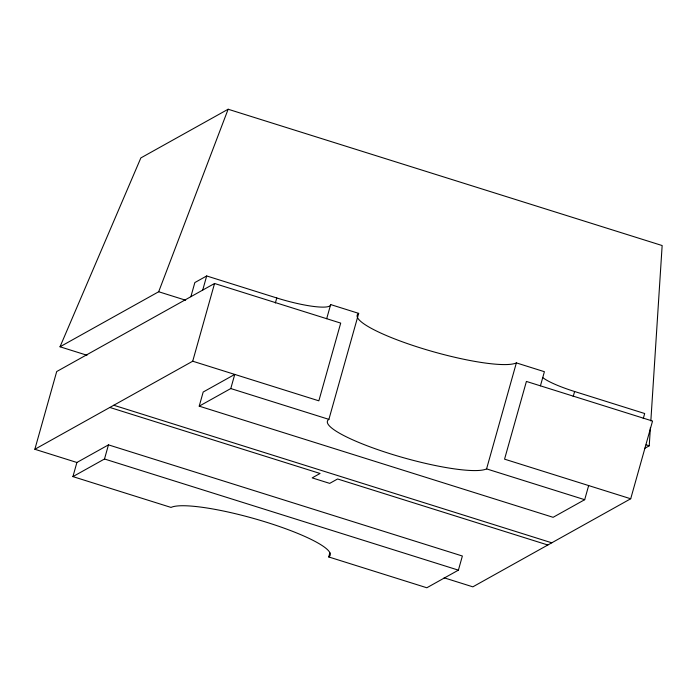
<?xml version="1.0" encoding="UTF-8"?>
<svg xmlns="http://www.w3.org/2000/svg" width="697" height="697" viewBox="0 0 697 697"><rect width="100%" height="100%" fill="white"/><g stroke="black" fill="none" stroke-linecap="round" stroke-linejoin="round"><path stroke-width="1.05" d="M644.49 448.459L649.229 445.81L650.423 427.409M650.841 420.918L662.15 245.544L228.137 109.237L140.846 157.931L60.02 346.784L86.986 355.252M34.85 449.277L56.701 371.545L214.554 283.487L340.702 323.103L318.851 400.827L192.712 361.212L34.85 449.277L76.897 462.477L108.471 444.869L462.372 556.014L458.399 570.146L426.825 587.763L328.714 556.947A83.867 14.567 15.7 0 0 267.239 522.497A83.867 14.567 15.7 0 0 171.035 507.425L72.924 476.609L76.897 462.477M72.924 476.609L104.498 459.001L108.471 444.869M190.873 296.695L194.846 282.564L206.687 275.96L276.77 297.967A45.836 7.963 15.7 0 0 330.657 304.572L358.685 313.371A83.867 14.567 15.7 0 0 420.16 347.82A83.867 14.567 15.7 0 0 516.364 362.893L544.401 371.701L540.428 385.833M202.714 290.091L206.687 275.96M192.712 361.212L214.554 283.487M199.211 406.159L203.184 392.028L234.758 374.42L230.785 388.551L199.211 406.159L553.113 517.313L584.687 499.697L588.66 485.565M275.35 303.012L276.77 297.967M326.684 318.703L330.657 304.572M584.687 499.697L486.576 468.889A83.867 14.567 15.7 0 1 390.372 453.808A83.867 14.567 15.7 0 1 328.897 419.367L358.685 313.371M328.714 556.947L329.881 552.791M486.576 468.889L516.364 362.893M573.187 396.558L574.607 391.514A45.836 7.963 15.7 0 1 542.867 377.678M643.27 418.566L644.681 413.521L574.607 391.514M630.707 498.773L652.549 421.049L526.409 381.433L504.558 459.157L630.707 498.773L472.845 586.839L444.128 577.813M60.02 346.784L158.681 291.747L228.137 109.237M158.681 291.747L185.646 300.215M646.119 444.834L649.229 445.81M230.785 388.551L328.897 419.367M113.777 405.245L551.771 542.806M109.83 407.449L320.071 473.472L312.178 477.881L329.698 483.378L337.592 478.978L547.825 545.002M104.498 459.001L458.399 570.146"/></g></svg>
